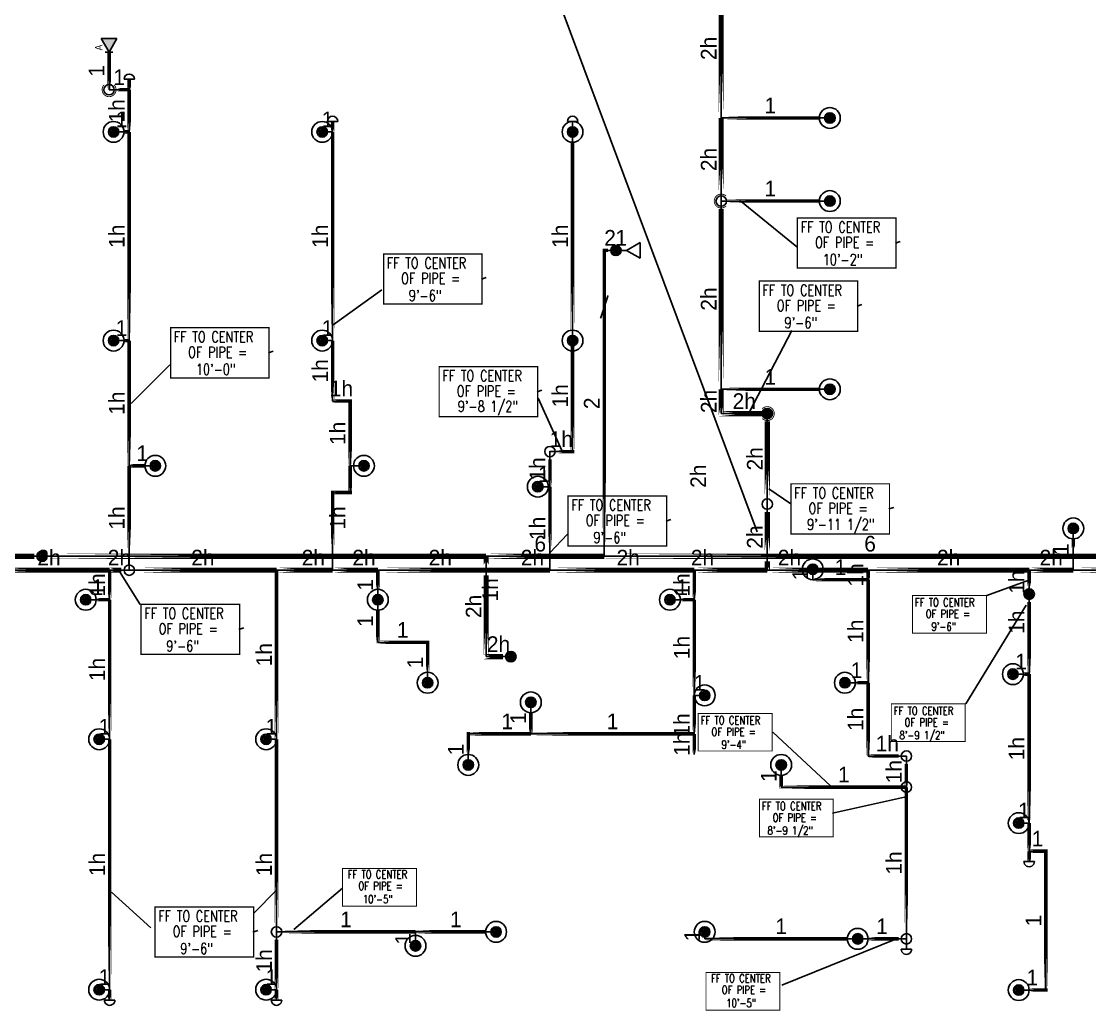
# Model space of a CAD drawing. Header units: inches. Extents: x -3368 to 19, y 7 to 1465.
# Drawn here: x -2337 to -1723, y 62 to 631 of the extents above; entities that cross this region are included whole.
import ezdxf
from ezdxf.enums import TextEntityAlignment as Align

# ---------------------------------------------------------------- set-up
doc = ezdxf.new("R2010")
doc.units = ezdxf.units.IN
doc.header["$MEASUREMENT"] = 0
for name, color, linetype in [('Coordination', 1, 'Continuous'), ('headdn', 7, 'Continuous'), ('PIPEBL', 4, 'Continuous'), ('pipemn', 6, 'Continuous'), ('PIPESPC', 7, 'Continuous'), ('spk-cap', 7, 'Continuous'), ('spk-det_valv', 7, 'Continuous'), ('spk-pipedrop', 7, 'Continuous'), ('spk-piperise', 7, 'Continuous'), ('TIDYPIPE', 7, 'Continuous')]:
    doc.layers.add(name, color=color, linetype=linetype)
doc.styles.add('PDA1', font='ROMAND', dxfattribs={"width": 0.755})
doc.styles.add('PIPE', font='PIPE.SHX')

# ---------------------------------------------------------------- blocks, each defined once
blk = doc.blocks.new('drop')
blk.add_circle((0, 0), 3)
for points in [[(0.01, 2.97), (-2.53, -1.59), (-2.62, 1.36)], [(0.01, 2.97), (-2.49, -1.59), (2.52, -1.59)], [(2.52, -1.59), (0.01, 2.97), (2.6, 1.47)], [(2.52, -1.59), (-2.53, -1.59), (0.01, -2.98)]]:
    blk.add_solid(points)
blk = doc.blocks.new('dpend1')
for radius in [6, 3]:
    blk.add_circle((0, 0), radius)
for points in [[(0.01, 2.97), (-2.53, -1.59), (-2.62, 1.36)], [(0.01, 2.97), (-2.49, -1.59), (2.52, -1.59)], [(2.52, -1.59), (0.01, 2.97), (2.6, 1.47)], [(2.52, -1.59), (-2.53, -1.59), (0.01, -2.98)]]:
    blk.add_solid(points)
blk = doc.blocks.new('SIDE4')
for p, q in [((0, 0), (7.79, 4.5)), ((0, 0), (0, 2.24)), ((0, 0), (0, -2.24)), ((7.79, -4.5), (0, 0)), ((7.79, 4.5), (7.79, -4.5))]:
    blk.add_line(p, q)
blk.add_solid([(7.79, -4.5), (0, 0), (7.79, 4.5)])
at = {"style": 'PIPE', "width": 1.359757}
blk.add_text('A', height=4.28, rotation=360, dxfattribs=at).set_placement((0.95, 3.81), (4.28, 3.81), align=Align.FIT)
blk = doc.blocks.new('CAP')
blk.add_line((0, 3), (0, -3))
blk.add_arc((0, 0), 3, 270, 90)
blk = doc.blocks.new('rise')
blk.add_circle((0, 0), 3)
blk = doc.blocks.new('PIPESPC')
at = {"layer": 'PIPESPC', "style": 'PIPE', "width": 0.9}
blk.add_attdef('SIZE', text='', height=9, dxfattribs=at).set_placement((0, 4.02), align=Align.CENTER)
at = {"layer": 'PIPESPC', "style": 'PIPE', "flags": 1}
blk.add_attdef('SCHED', (25.3, 3.89), '', height=9, dxfattribs=at)
blk = doc.blocks.new('vbbb122222222222')
at = {"layer": 'Coordination'}
blk.add_line((6967.97, 3928.98), (6964.31, 3927.77), dxfattribs=at)
at = {"layer": 'Coordination', "const_width": 1}
blk.add_lwpolyline([(6889.15, 3947.05), (6889.15, 3908.56), (6964.72, 3908.56), (6964.72, 3947.05), (6889.15, 3947.05)], dxfattribs=at)
at = {"layer": 'Coordination', "style": 'PDA1', "width": 0.755}
for s, p in [('FF TO CENTER', (6891.66, 3935.82)), ('OF PIPE = ', (6902.67, 3924.02)), ('9\'-6"', (6908.57, 3910.87))]:
    blk.add_text(s, height=8.4, dxfattribs=at).set_placement(p)
blk = doc.blocks.new('SIDE1')
for p, q in [((0, 0), (7.79, 4.5)), ((7.79, -4.5), (0, 0)), ((7.79, 4.5), (7.79, -4.5))]:
    blk.add_line(p, q)
blk = doc.blocks.new('TIDYRUN')
at = {"const_width": 0.5}
blk.add_lwpolyline([(-2.83, 2.83, -2.414214), (-2.83, -2.83, -1.737895)], format="xyb", dxfattribs=at)

msp = doc.modelspace()

# ---------------------------------------------------------------- linework, layer by layer
at = {"layer": 'Coordination', "color": 1}
for p, q in [((-1913.78, 337.82), (-2042.47, 681.93)), ((-1923.97, 528.51), (-1890.95, 501.56)), ((-1831.53, 504.74), (-1834.27, 503.82)), ((-2157.69, 456.74), (-2129.68, 476.96)), ((-1918.35, 406.32), (-1893.96, 453.47)), ((-2192.11, 441.63), (-2194.85, 440.72)), ((-2273.86, 411.61), (-2251.73, 433.73)), ((-2037.62, 419.25), (-2040.36, 418.34)), ((-2026.03, 384.19), (-2039.76, 414.58)), ((-1907.15, 362.52), (-1894.52, 353.81)), ((-1835.27, 351.82), (-1838.01, 350.91)), ((-2032.99, 325.77), (-2022.86, 336.51)), ((-2281.62, 316.58), (-2268.72, 296.06)), ((-1757.47, 310.06), (-1781.65, 301.19)), ((-1759.02, 295.57), (-1793.81, 238.79)), ((-1871.61, 191.67), (-1904.88, 222.65)), ((-1829.05, 185.16), (-1870.45, 176.09)), ((-2285.26, 130.58), (-2262.48, 110)), ((-2190.57, 131.59), (-2203.13, 118.78)), ((-2180.24, 109.07), (-2152.23, 132.94)), ((-1833.67, 103.67), (-1899.7, 77.08))]:
    msp.add_line(p, q, dxfattribs=at)
for points, const_width in [([(-1890.64, 518.29), (-1890.64, 489.42), (-1833.97, 489.42), (-1833.97, 518.29), (-1890.64, 518.29)], 0.75), ([(-2251.22, 455.18), (-2251.22, 426.31), (-2194.55, 426.31), (-2194.55, 455.18), (-2251.22, 455.18)], 0.75), ([(-2096.73, 432.8), (-2096.73, 403.93), (-2040.06, 403.93), (-2040.06, 432.8), (-2096.73, 432.8)], 0.75), ([(-1894.38, 365.37), (-1894.38, 336.5), (-1837.71, 336.5), (-1837.71, 365.37), (-1894.38, 365.37)], 0.75), ([(-1824.49, 301.21), (-1824.49, 279.56), (-1781.98, 279.56), (-1781.98, 301.21), (-1824.49, 301.21)], 0.562), ([(-1947.73, 233.4), (-1947.73, 211.75), (-1905.23, 211.75), (-1905.23, 233.4), (-1947.73, 233.4)], 0.562), ([(-1836.65, 238.81), (-1836.65, 217.16), (-1794.14, 217.16), (-1794.14, 238.81), (-1836.65, 238.81)], 0.562), ([(-1912.53, 184.03), (-1912.53, 162.38), (-1870.02, 162.38), (-1870.02, 184.03), (-1912.53, 184.03)], 0.562), ([(-2152.27, 144.14), (-2152.27, 122.49), (-2109.77, 122.49), (-2109.77, 144.14), (-2152.27, 144.14)], 0.562), ([(-1943.25, 84.4), (-1943.25, 62.74), (-1900.75, 62.74), (-1900.75, 84.4), (-1943.25, 84.4)], 0.562)]:
    msp.add_lwpolyline(points, dxfattribs=dict(at, const_width=const_width))
at = {"layer": 'PIPEBL', "color": 1}
for p, q in [((-2286.57, 613.62), (-2286.57, 591.99)), ((-2275, 591.99), (-2275, 597.99)), ((-2286.57, 591.99), (-2275, 591.99)), ((-2275, 567.74), (-2275, 591.99)), ((-2158, 567.74), (-2158, 573.74)), ((-2020, 567.74), (-2020, 573.74)), ((-1872, 575.74), (-1934.5, 575.74)), ((-2284, 567.74), (-2275, 567.74)), ((-2275, 447.74), (-2275, 567.74)), ((-2158, 567.74), (-2164, 567.74)), ((-2158, 447.74), (-2158, 567.74)), ((-2020, 447.74), (-2020, 567.74)), ((-1934.5, 527.97), (-1872, 527.97)), ((-2001.77, 323.74), (-2001.77, 499.62)), ((-1995.07, 499.62), (-2001.77, 499.62)), ((-1988.96, 499.62), (-1995.07, 499.62)), ((-2284, 447.74), (-2275, 447.74)), ((-2275, 375.74), (-2275, 447.74)), ((-2158, 447.74), (-2164, 447.74)), ((-2158, 412.99), (-2158, 447.74)), ((-2020, 448.07), (-2020, 383.89)), ((-1872, 419.74), (-1934.5, 419.74)), ((-2158, 412.99), (-2147.91, 412.99)), ((-2147.91, 375.74), (-2147.91, 412.99)), ((-2033.01, 383.89), (-2033.03, 384.13)), ((-2033.03, 363.74), (-2033.01, 383.89)), ((-2020, 383.89), (-2033.01, 383.89)), ((-2275, 315.74), (-2275, 375.74)), ((-2275, 375.74), (-2260, 375.74)), ((-2147.91, 360.4), (-2147.91, 375.74)), ((-2147.91, 375.74), (-2140, 375.74)), ((-2040, 363.74), (-2033.03, 363.74)), ((-2033.03, 363.74), (-2033.03, 315.74)), ((-2158, 360.4), (-2147.91, 360.4)), ((-2158, 315.74), (-2158, 360.4)), ((-1732, 315.74), (-1732, 339.74)), ((-2286.26, 298.72), (-2286.26, 315.74)), ((-2190.26, 218.5), (-2190.26, 315.74)), ((-2132, 298.72), (-2132, 315.74)), ((-1950, 298.72), (-1950, 315.74)), ((-1881.84, 310.23), (-1881.84, 316.23)), ((-1850, 310.23), (-1850, 315.74)), ((-1757.37, 301.95), (-1757.37, 315.74)), ((-1881.84, 310.23), (-1850, 310.23)), ((-1850, 251), (-1850, 310.23)), ((-1757.37, 255.95), (-1757.37, 301.95)), ((-2300, 298.72), (-2286.26, 298.72)), ((-2286.26, 218.5), (-2286.26, 298.72)), ((-2132, 298.72), (-2132, 274.2)), ((-1963.99, 298.72), (-1950, 298.72)), ((-1950, 243.74), (-1950, 298.72)), ((-2132, 274.2), (-2103.37, 274.2)), ((-2103.37, 251), (-2103.37, 274.2)), ((-1757.37, 255.95), (-1766.71, 255.95)), ((-1757.37, 170.29), (-1757.37, 255.95)), ((-1863.36, 251), (-1850, 251)), ((-1850, 208.83), (-1850, 251)), ((-2044, 221.59), (-2044, 239.74)), ((-1950, 221.59), (-1950, 243.74)), ((-1944, 243.74), (-1950, 243.74)), ((-2044, 221.59), (-2080, 221.59)), ((-2080, 203.74), (-2080, 221.59)), ((-2044, 221.59), (-1950, 221.59)), ((-1950, 209.74), (-1950, 221.59)), ((-2286.26, 218.5), (-2292.26, 218.5)), ((-2286.26, 74.5), (-2286.26, 218.5)), ((-2190.26, 218.5), (-2196.26, 218.5)), ((-2190.26, 107.74), (-2190.26, 218.5)), ((-1900, 190.99), (-1900, 203.74)), ((-1850, 208.83), (-1828, 208.83)), ((-1828, 190.94), (-1828, 208.83)), ((-1900, 190.99), (-1828, 190.99)), ((-1828, 103.74), (-1828, 190.94)), ((-1757.37, 170.29), (-1763.37, 170.29)), ((-1757.37, 154.15), (-1757.37, 170.29)), ((-1757.37, 154.15), (-1747.75, 154.15)), ((-1757.37, 154.15), (-1757.37, 148.15)), ((-1747.75, 74.29), (-1747.75, 154.15)), ((-2190.26, 74.5), (-2190.26, 107.74)), ((-2110.33, 107.74), (-2190.26, 107.74)), ((-2064, 107.74), (-2110.33, 107.74)), ((-2110.33, 99.74), (-2110.33, 107.74)), ((-1944, 107.74), (-1944, 103.74)), ((-1856, 103.74), (-1944, 103.74)), ((-1856, 103.74), (-1828, 103.74)), ((-1828, 103.74), (-1828, 97.74)), ((-2286.26, 74.5), (-2292.26, 74.5)), ((-2286.26, 74.5), (-2286.26, 68.5)), ((-2190.26, 74.5), (-2196.26, 74.5)), ((-2190.26, 74.5), (-2190.26, 68.5)), ((-1763.37, 74.29), (-1747.75, 74.29))]:
    msp.add_line(p, q, dxfattribs=at)
at = {"layer": 'pipemn', "color": 1}
for p, q in [((-1934.5, 655.74), (-1934.5, 575.74)), ((-1934.5, 527.97), (-1934.5, 575.74)), ((-1934.5, 419.74), (-1934.5, 527.97)), ((-1934.5, 419.74), (-1934.5, 405.74)), ((-1934.5, 405.74), (-1908, 405.74)), ((-1908, 353.74), (-1908, 405.74)), ((-1908, 315.74), (-1908, 353.74)), ((-2868, 323.74), (-2325.14, 323.74)), ((-2325.14, 323.74), (-2069.7, 323.74)), ((-2069.7, 323.74), (-2001.77, 323.74)), ((-2069.7, 266), (-2069.7, 323.74)), ((-2001.77, 323.74), (-1696, 323.74)), ((-2356, 315.74), (-2286.26, 315.74)), ((-2286.26, 315.74), (-2275, 315.74)), ((-2275, 315.74), (-2190.26, 315.74)), ((-2190.26, 315.74), (-2158, 315.74)), ((-2158, 315.74), (-2132, 315.74)), ((-2132, 315.74), (-2033.03, 315.74)), ((-2033.03, 315.74), (-1950, 315.74)), ((-1950, 315.74), (-1908, 315.74)), ((-1908, 315.74), (-1850, 315.74)), ((-1850, 315.74), (-1757.37, 315.74)), ((-1757.37, 315.74), (-1732, 315.74)), ((-1732, 315.74), (-1646, 315.74)), ((-2069.7, 266), (-2055.49, 266))]:
    msp.add_line(p, q, dxfattribs=at)
at = {"layer": 'spk-det_valv', "color": 1, "const_width": 1}
msp.add_lwpolyline([(-1999.59, 473.72), (-2003.9, 460.54)], dxfattribs=at)
at = {"layer": 'TIDYPIPE', "color": 1}
for points, const_width in [([(-1934.5, 575.74), (-1934.5, 655.74)], 3), ([(-2286.57, 591.99), (-2286.57, 613.62)], 2), ([(-2275, 591.99), (-2275, 597.99)], 2), ([(-2282.07, 591.99), (-2275, 591.99)], 2), ([(-2275, 567.74), (-2275, 591.99)], 2), ([(-2158, 567.74), (-2158, 573.74)], 2), ([(-1934.5, 532.47), (-1934.5, 575.74)], 3), ([(-1934.5, 575.74), (-1878, 575.74)], 2), ([(-2278, 567.74), (-2275, 567.74)], 2), ([(-2275, 447.74), (-2275, 567.74)], 2), ([(-2158, 447.74), (-2158, 567.74)], 2), ([(-2020, 453.74), (-2020, 561.74)], 2), ([(-1934.5, 527.97), (-1878, 527.97)], 2), ([(-1934.5, 419.74), (-1934.5, 523.47)], 3), ([(-2002.77, 499.62), (-1999.57, 499.62)], 2), ([(-2001.77, 323.74), (-2001.77, 500.62)], 2), ([(-2278, 447.74), (-2275, 447.74)], 2), ([(-2275, 375.74), (-2275, 447.74)], 2), ([(-2158, 411.99), (-2158, 447.74)], 2), ([(-2020, 382.89), (-2020, 448.07)], 2), ([(-1934.5, 404.24), (-1934.5, 419.74)], 3), ([(-1934.5, 419.74), (-1878, 419.74)], 2), ([(-2159, 412.99), (-2146.91, 412.99)], 2), ([(-2147.91, 375.74), (-2147.91, 413.99)], 2), ([(-1936, 405.74), (-1908, 405.74)], 3), ([(-1908, 358.24), (-1908, 401.24)], 3), ([(-2028.51, 383.89), (-2019, 383.89)], 2), ([(-2275, 375.74), (-2266, 375.74)], 2), ([(-2275, 328.24), (-2275, 375.74)], 2), ([(-2147.91, 359.4), (-2147.91, 375.74)], 2), ([(-2033.03, 363.74), (-2033.01, 379.39)], 2), ([(-2033.03, 328.24), (-2033.03, 363.74)], 2), ([(-2159, 360.4), (-2146.91, 360.4)], 2), ([(-2158, 328.24), (-2158, 361.4)], 2), ([(-1908, 326.74), (-1908, 349.24)], 3), ([(-1732, 328.24), (-1732, 333.74)], 2), ([(-2863.5, 323.74), (-2329.64, 323.74)], 3), ([(-2320.64, 323.74), (-2069.7, 323.74)], 3), ([(-2069.7, 318.74), (-2069.7, 323.74)], 3), ([(-2069.7, 323.74), (-2001.77, 323.74)], 3), ([(-2001.77, 323.74), (-1696, 323.74)], 3), ([(-1908, 315.74), (-1908, 320.74)], 3), ([(-2356, 315.74), (-2286.26, 315.74)], 3), ([(-2286.26, 315.74), (-2279.5, 315.74)], 3), ([(-2286.26, 298.72), (-2286.26, 315.74)], 2), ([(-2270.5, 315.74), (-2190.26, 315.74)], 3), ([(-2190.26, 315.74), (-2158, 315.74)], 3), ([(-2190.26, 218.5), (-2190.26, 315.74)], 2), ([(-2158, 315.74), (-2132, 315.74)], 3), ([(-2132, 315.74), (-2033.03, 315.74)], 3), ([(-2132, 304.72), (-2132, 315.74)], 2), ([(-2069.7, 264.5), (-2069.7, 312.74)], 3), ([(-2033.03, 315.74), (-1950, 315.74)], 3), ([(-1950, 315.74), (-1908, 315.74)], 3), ([(-1950, 298.72), (-1950, 315.74)], 2), ([(-1908, 315.74), (-1850, 315.74)], 3), ([(-1850, 315.74), (-1757.37, 315.74)], 3), ([(-1850, 310.23), (-1850, 315.74)], 2), ([(-1757.37, 315.74), (-1732, 315.74)], 3), ([(-1757.37, 306.45), (-1757.37, 315.74)], 2), ([(-1732, 315.74), (-1646, 315.74)], 3), ([(-1882.84, 310.23), (-1850, 310.23)], 2), ([(-1850, 251), (-1850, 310.23)], 2), ([(-2294, 298.72), (-2286.26, 298.72)], 2), ([(-2286.26, 218.5), (-2286.26, 298.72)], 2), ([(-1957.99, 298.72), (-1950, 298.72)], 2), ([(-1950, 243.74), (-1950, 298.72)], 2), ([(-1757.37, 255.95), (-1757.37, 297.45)], 2), ([(-2132, 273.2), (-2132, 292.72)], 2), ([(-2133, 274.2), (-2102.37, 274.2)], 2), ([(-2103.37, 257), (-2103.37, 275.2)], 2), ([(-2071.2, 266), (-2059.99, 266)], 3), ([(-1857.36, 251), (-1850, 251)], 2), ([(-1850, 207.83), (-1850, 251)], 2), ([(-1760.71, 255.95), (-1757.37, 255.95)], 2), ([(-1757.37, 170.29), (-1757.37, 255.95)], 2), ([(-1950, 221.59), (-1950, 243.74)], 2), ([(-2044, 221.59), (-2044, 233.74)], 2), ([(-2081, 221.59), (-2044, 221.59)], 2), ([(-2080, 209.74), (-2080, 222.59)], 2), ([(-2044, 221.59), (-1950, 221.59)], 2), ([(-1950, 209.74), (-1950, 221.59)], 2), ([(-2286.26, 74.5), (-2286.26, 218.5)], 2), ([(-2190.26, 112.24), (-2190.26, 218.5)], 2), ([(-1851, 208.83), (-1832.5, 208.83)], 2), ([(-1828, 190.94), (-1828, 204.33)], 2), ([(-1900, 189.99), (-1900, 197.74)], 2), ([(-1901, 190.99), (-1828, 190.99)], 2), ([(-1828, 108.24), (-1828, 190.94)], 2), ([(-1757.37, 154.15), (-1757.37, 170.29)], 2), ([(-1757.37, 154.15), (-1746.75, 154.15)], 2), ([(-1757.37, 148.15), (-1757.37, 154.15)], 2), ([(-1747.75, 73.29), (-1747.75, 155.15)], 2), ([(-2185.76, 107.74), (-2110.33, 107.74)], 2), ([(-2110.33, 107.74), (-2070, 107.74)], 2), ([(-1945, 103.74), (-1862, 103.74)], 2), ([(-1850, 103.74), (-1832.5, 103.74)], 2), ([(-2190.26, 74.5), (-2190.26, 103.24)], 2), ([(-2286.26, 68.5), (-2286.26, 74.5)], 2), ([(-2190.26, 68.5), (-2190.26, 74.5)], 2), ([(-1757.37, 74.29), (-1746.75, 74.29)], 2)]:
    msp.add_lwpolyline(points, close=True, dxfattribs=dict(at, const_width=const_width))

# ---------------------------------------------------------------- block references
at = {"layer": 'Coordination', "color": 1, "xscale": 0.75, "yscale": 0.75, "zscale": 0.75}
for p in [(-7295.59, -2462.68), (-7079.52, -2478.3), (-7189.43, -2601.83), (-7435.09, -2664.16), (-7427.04, -2838.18)]:
    msp.add_blockref('vbbb122222222222', p, dxfattribs=at)
at = {"layer": 'headdn', "color": 1, "rotation": 90}
msp.add_blockref('SIDE4', (-2286.57, 613.62), dxfattribs=at)
at = {"layer": 'headdn', "color": 1}
for name, p in [('dpend1', (-1872, 575.74)), ('dpend1', (-2284, 567.74)), ('dpend1', (-2164, 567.74)), ('dpend1', (-2020, 567.74)), ('dpend1', (-1872, 527.97)), ('SIDE1', (-1988.96, 499.62)), ('dpend1', (-2284, 447.74)), ('dpend1', (-2164, 447.74)), ('dpend1', (-2020, 447.74)), ('dpend1', (-1872, 419.74)), ('dpend1', (-2260, 375.74)), ('dpend1', (-2140, 375.74)), ('dpend1', (-2040, 363.74)), ('dpend1', (-1732, 339.74)), ('dpend1', (-1881.84, 316.23)), ('dpend1', (-2300, 298.72)), ('dpend1', (-2132, 298.72)), ('dpend1', (-1963.99, 298.72)), ('dpend1', (-1766.71, 255.95)), ('dpend1', (-2103.37, 251)), ('dpend1', (-1863.36, 251)), ('dpend1', (-1944, 243.74)), ('dpend1', (-2044, 239.74)), ('dpend1', (-2292.26, 218.5)), ('dpend1', (-2196.26, 218.5)), ('dpend1', (-2080, 203.74)), ('dpend1', (-1900, 203.74)), ('dpend1', (-1763.37, 170.29)), ('dpend1', (-2064, 107.74)), ('dpend1', (-1944, 107.74)), ('dpend1', (-2110.33, 99.74)), ('dpend1', (-1856, 103.74)), ('dpend1', (-2292.26, 74.5)), ('dpend1', (-2196.26, 74.5)), ('dpend1', (-1763.37, 74.29))]:
    msp.add_blockref(name, p, dxfattribs=at)
at = {"layer": 'PIPESPC', "color": 1}
ref = msp.add_blockref('PIPESPC', (-1934.5, 615.74), dxfattribs=dict(at, rotation=90.00000000000061))
ref.add_attrib('SIZE', '2h', dxfattribs={"color": 0, "height": 9, "rotation": 90, "style": 'PIPE'}).set_placement((-1934.5, 615.74), align=Align.BOTTOM_CENTER)
ref = msp.add_blockref('PIPESPC', (-2286.57, 602.8), dxfattribs=dict(at, rotation=90))
ref.add_attrib('SIZE', '1', dxfattribs={"color": 0, "height": 9, "rotation": 90, "style": 'PIPE'}).set_placement((-2286.57, 602.8), align=Align.BOTTOM_CENTER)
ref = msp.add_blockref('PIPESPC', (-2280.79, 591.99), dxfattribs=at)
ref.add_attrib('SIZE', '1', dxfattribs={"color": 0, "height": 9, "style": 'PIPE'}).set_placement((-2280.79, 591.99), align=Align.BOTTOM_CENTER)
ref = msp.add_blockref('PIPESPC', (-2275, 579.87), dxfattribs=dict(at, rotation=90))
ref.add_attrib('SIZE', '1h', dxfattribs={"color": 0, "height": 9, "rotation": 90, "style": 'PIPE'}).set_placement((-2275, 579.87), align=Align.BOTTOM_CENTER)
ref = msp.add_blockref('PIPESPC', (-1906.25, 575.74), dxfattribs=at)
ref.add_attrib('SIZE', '1', dxfattribs={"color": 0, "height": 9, "style": 'PIPE'}).set_placement((-1906.25, 575.74), align=Align.BOTTOM_CENTER)
ref = msp.add_blockref('PIPESPC', (-2279.5, 567.74), dxfattribs=at)
ref.add_attrib('SIZE', '1', dxfattribs={"color": 0, "height": 9, "style": 'PIPE'}).set_placement((-2279.5, 567.74), align=Align.BOTTOM_CENTER)
ref = msp.add_blockref('PIPESPC', (-2161, 567.74), dxfattribs=at)
ref.add_attrib('SIZE', '1', dxfattribs={"color": 0, "height": 9, "style": 'PIPE'}).set_placement((-2161, 567.74), align=Align.BOTTOM_CENTER)
ref = msp.add_blockref('PIPESPC', (-1934.5, 551.86), dxfattribs=dict(at, rotation=90))
ref.add_attrib('SIZE', '2h', dxfattribs={"color": 0, "height": 9, "rotation": 90, "style": 'PIPE'}).set_placement((-1934.5, 551.86), align=Align.BOTTOM_CENTER)
ref = msp.add_blockref('PIPESPC', (-1906.25, 527.97), dxfattribs=at)
ref.add_attrib('SIZE', '1', dxfattribs={"color": 0, "height": 9, "style": 'PIPE'}).set_placement((-1906.25, 527.97), align=Align.BOTTOM_CENTER)
ref = msp.add_blockref('PIPESPC', (-2275, 507.74), dxfattribs=dict(at, rotation=90))
ref.add_attrib('SIZE', '1h', dxfattribs={"color": 0, "height": 9, "rotation": 90, "style": 'PIPE'}).set_placement((-2275, 507.74), align=Align.BOTTOM_CENTER)
ref = msp.add_blockref('PIPESPC', (-2158, 507.74), dxfattribs=dict(at, rotation=90))
ref.add_attrib('SIZE', '1h', dxfattribs={"color": 0, "height": 9, "rotation": 90, "style": 'PIPE'}).set_placement((-2158, 507.74), align=Align.BOTTOM_CENTER)
ref = msp.add_blockref('PIPESPC', (-2020, 507.74), dxfattribs=dict(at, rotation=90))
ref.add_attrib('SIZE', '1h', dxfattribs={"color": 0, "height": 9, "rotation": 90, "style": 'PIPE'}).set_placement((-2020, 507.74), align=Align.BOTTOM_CENTER)
ref = msp.add_blockref('PIPESPC', (-1998.42, 499.62), dxfattribs=at)
ref.add_attrib('SIZE', '2', dxfattribs={"color": 0, "height": 9, "style": 'PIPE'}).set_placement((-1998.42, 499.62), align=Align.BOTTOM_CENTER)
ref = msp.add_blockref('PIPESPC', (-1992.01, 499.62), dxfattribs=at)
ref.add_attrib('SIZE', '1', dxfattribs={"color": 0, "height": 9, "style": 'PIPE'}).set_placement((-1992.01, 499.62), align=Align.BOTTOM_CENTER)
ref = msp.add_blockref('PIPESPC', (-1934.5, 471.61), dxfattribs=dict(at, rotation=90))
ref.add_attrib('SIZE', '2h', dxfattribs={"color": 0, "height": 9, "rotation": 90, "style": 'PIPE'}).set_placement((-1934.5, 471.61), align=Align.BOTTOM_CENTER)
ref = msp.add_blockref('PIPESPC', (-2279.5, 447.74), dxfattribs=at)
ref.add_attrib('SIZE', '1', dxfattribs={"color": 0, "height": 9, "style": 'PIPE'}).set_placement((-2279.5, 447.74), align=Align.BOTTOM_CENTER)
ref = msp.add_blockref('PIPESPC', (-2161, 447.74), dxfattribs=at)
ref.add_attrib('SIZE', '1', dxfattribs={"color": 0, "height": 9, "style": 'PIPE'}).set_placement((-2161, 447.74), align=Align.BOTTOM_CENTER)
ref = msp.add_blockref('PIPESPC', (-2158, 430.37), dxfattribs=dict(at, rotation=90))
ref.add_attrib('SIZE', '1h', dxfattribs={"color": 0, "height": 9, "rotation": 90, "style": 'PIPE'}).set_placement((-2158, 430.37), align=Align.BOTTOM_CENTER)
ref = msp.add_blockref('PIPESPC', (-1906.25, 419.74), dxfattribs=at)
ref.add_attrib('SIZE', '1', dxfattribs={"color": 0, "height": 9, "style": 'PIPE'}).set_placement((-1906.25, 419.74), align=Align.BOTTOM_CENTER)
ref = msp.add_blockref('PIPESPC', (-2152.95, 412.99), dxfattribs=at)
ref.add_attrib('SIZE', '1h', dxfattribs={"color": 0, "height": 9, "style": 'PIPE'}).set_placement((-2152.95, 412.99), align=Align.BOTTOM_CENTER)
ref = msp.add_blockref('PIPESPC', (-2020, 415.98), dxfattribs=dict(at, rotation=90))
ref.add_attrib('SIZE', '1h', dxfattribs={"color": 0, "height": 9, "rotation": 90, "style": 'PIPE'}).set_placement((-2020, 415.98), align=Align.BOTTOM_CENTER)
ref = msp.add_blockref('PIPESPC', (-1934.5, 412.74), dxfattribs=dict(at, rotation=90))
ref.add_attrib('SIZE', '2h', dxfattribs={"color": 0, "height": 9, "rotation": 90, "style": 'PIPE'}).set_placement((-1934.5, 412.74), align=Align.BOTTOM_CENTER)
ref = msp.add_blockref('PIPESPC', (-1921.25, 405.74), dxfattribs=at)
ref.add_attrib('SIZE', '2h', dxfattribs={"color": 0, "height": 9, "style": 'PIPE'}).set_placement((-1921.25, 405.74), align=Align.BOTTOM_CENTER)
ref = msp.add_blockref('PIPESPC', (-2275, 411.74), dxfattribs=dict(at, rotation=90))
ref.add_attrib('SIZE', '1h', dxfattribs={"color": 0, "height": 9, "rotation": 90, "style": 'PIPE'}).set_placement((-2275, 411.74), align=Align.BOTTOM_CENTER)
ref = msp.add_blockref('PIPESPC', (-2001.77, 411.68), dxfattribs=dict(at, rotation=89.99999999999972))
ref.add_attrib('SIZE', '2', dxfattribs={"color": 0, "height": 9, "rotation": 90, "style": 'PIPE'}).set_placement((-2001.77, 411.68), align=Align.BOTTOM_CENTER)
ref = msp.add_blockref('PIPESPC', (-2147.91, 394.37), dxfattribs=dict(at, rotation=90))
ref.add_attrib('SIZE', '1h', dxfattribs={"color": 0, "height": 9, "rotation": 90, "style": 'PIPE'}).set_placement((-2147.91, 394.37), align=Align.BOTTOM_CENTER)
ref = msp.add_blockref('PIPESPC', (-2026.5, 383.89), dxfattribs=at)
ref.add_attrib('SIZE', '1h', dxfattribs={"color": 0, "height": 9, "style": 'PIPE'}).set_placement((-2026.5, 383.89), align=Align.BOTTOM_CENTER)
ref = msp.add_blockref('PIPESPC', (-2267.5, 375.74), dxfattribs=at)
ref.add_attrib('SIZE', '1', dxfattribs={"color": 0, "height": 9, "style": 'PIPE'}).set_placement((-2267.5, 375.74), align=Align.BOTTOM_CENTER)
ref = msp.add_blockref('PIPESPC', (-1908, 379.74), dxfattribs=dict(at, rotation=90))
ref.add_attrib('SIZE', '2h', dxfattribs={"color": 0, "height": 9, "rotation": 90, "style": 'PIPE'}).set_placement((-1908, 379.74), align=Align.BOTTOM_CENTER)
ref = msp.add_blockref('PIPESPC', (-2033.03, 373.94), dxfattribs=dict(at, rotation=90))
ref.add_attrib('SIZE', '1h', dxfattribs={"color": 0, "height": 9, "rotation": 90, "style": 'PIPE'}).set_placement((-2033.03, 373.94), align=Align.BOTTOM_CENTER)
ref = msp.add_blockref('PIPESPC', (-2036.51, 363.74), dxfattribs=at)
ref.add_attrib('SIZE', '1', dxfattribs={"color": 0, "height": 9, "style": 'PIPE'}).set_placement((-2036.51, 363.74), align=Align.BOTTOM_CENTER)
ref = msp.add_blockref('PIPESPC', (-1940.5, 369.74), dxfattribs=dict(at, rotation=90))
ref.add_attrib('SIZE', '2h', dxfattribs={"color": 0, "height": 9, "rotation": 90, "style": 'PIPE'}).set_placement((-1940.5, 369.74), align=Align.BOTTOM_CENTER)
ref = msp.add_blockref('PIPESPC', (-2275, 345.74), dxfattribs=dict(at, rotation=90))
ref.add_attrib('SIZE', '1h', dxfattribs={"color": 0, "height": 9, "rotation": 90, "style": 'PIPE'}).set_placement((-2275, 345.74), align=Align.BOTTOM_CENTER)
ref = msp.add_blockref('PIPESPC', (-2147.91, 345.74), dxfattribs=dict(at, rotation=90))
ref.add_attrib('SIZE', '1h', dxfattribs={"color": 0, "height": 9, "rotation": 90, "style": 'PIPE'}).set_placement((-2147.91, 345.74), align=Align.BOTTOM_CENTER)
ref = msp.add_blockref('PIPESPC', (-2033.03, 339.74), dxfattribs=dict(at, rotation=90))
ref.add_attrib('SIZE', '1h', dxfattribs={"color": 0, "height": 9, "rotation": 90, "style": 'PIPE'}).set_placement((-2033.03, 339.74), align=Align.BOTTOM_CENTER)
ref = msp.add_blockref('PIPESPC', (-1908, 334.74), dxfattribs=dict(at, rotation=90))
ref.add_attrib('SIZE', '2h', dxfattribs={"color": 0, "height": 9, "rotation": 90, "style": 'PIPE'}).set_placement((-1908, 334.74), align=Align.BOTTOM_CENTER)
ref = msp.add_blockref('PIPESPC', (-2038.58, 323.74), dxfattribs=at)
ref.add_attrib('SIZE', '6', dxfattribs={"color": 0, "height": 9, "style": 'PIPE'}).set_placement((-2038.58, 323.74), align=Align.BOTTOM_CENTER)
ref = msp.add_blockref('PIPESPC', (-1848.88, 323.74), dxfattribs=at)
ref.add_attrib('SIZE', '6', dxfattribs={"color": 0, "height": 9, "style": 'PIPE'}).set_placement((-1848.88, 323.74), align=Align.BOTTOM_CENTER)
ref = msp.add_blockref('PIPESPC', (-2321.13, 315.74), dxfattribs=at)
ref.add_attrib('SIZE', '2h', dxfattribs={"color": 0, "height": 9, "style": 'PIPE'}).set_placement((-2321.13, 315.74), align=Align.BOTTOM_CENTER)
ref = msp.add_blockref('PIPESPC', (-2280.63, 315.74), dxfattribs=at)
ref.add_attrib('SIZE', '2h', dxfattribs={"color": 0, "height": 9, "style": 'PIPE'}).set_placement((-2280.63, 315.74), align=Align.BOTTOM_CENTER)
ref = msp.add_blockref('PIPESPC', (-2232.63, 315.74), dxfattribs=at)
ref.add_attrib('SIZE', '2h', dxfattribs={"color": 0, "height": 9, "style": 'PIPE'}).set_placement((-2232.63, 315.74), align=Align.BOTTOM_CENTER)
ref = msp.add_blockref('PIPESPC', (-2169.09, 315.74), dxfattribs=at)
ref.add_attrib('SIZE', '2h', dxfattribs={"color": 0, "height": 9, "style": 'PIPE'}).set_placement((-2169.09, 315.74), align=Align.BOTTOM_CENTER)
ref = msp.add_blockref('PIPESPC', (-2139.95, 315.74), dxfattribs=at)
ref.add_attrib('SIZE', '2h', dxfattribs={"color": 0, "height": 9, "style": 'PIPE'}).set_placement((-2139.95, 315.74), align=Align.BOTTOM_CENTER)
ref = msp.add_blockref('PIPESPC', (-2096.08, 315.74), dxfattribs=at)
ref.add_attrib('SIZE', '2h', dxfattribs={"color": 0, "height": 9, "style": 'PIPE'}).set_placement((-2096.08, 315.74), align=Align.BOTTOM_CENTER)
ref = msp.add_blockref('PIPESPC', (-2043.08, 315.74), dxfattribs=at)
ref.add_attrib('SIZE', '2h', dxfattribs={"color": 0, "height": 9, "style": 'PIPE'}).set_placement((-2043.08, 315.74), align=Align.BOTTOM_CENTER)
ref = msp.add_blockref('PIPESPC', (-1988, 315.74), dxfattribs=at)
ref.add_attrib('SIZE', '2h', dxfattribs={"color": 0, "height": 9, "style": 'PIPE'}).set_placement((-1988, 315.74), align=Align.BOTTOM_CENTER)
ref = msp.add_blockref('PIPESPC', (-1945.25, 315.74), dxfattribs=at)
ref.add_attrib('SIZE', '2h', dxfattribs={"color": 0, "height": 9, "style": 'PIPE'}).set_placement((-1945.25, 315.74), align=Align.BOTTOM_CENTER)
ref = msp.add_blockref('PIPESPC', (-1895.25, 315.74), dxfattribs=at)
ref.add_attrib('SIZE', '2h', dxfattribs={"color": 0, "height": 9, "style": 'PIPE'}).set_placement((-1895.25, 315.74), align=Align.BOTTOM_CENTER)
ref = msp.add_blockref('PIPESPC', (-1803.69, 315.74), dxfattribs=at)
ref.add_attrib('SIZE', '2h', dxfattribs={"color": 0, "height": 9, "style": 'PIPE'}).set_placement((-1803.69, 315.74), align=Align.BOTTOM_CENTER)
ref = msp.add_blockref('PIPESPC', (-1744.69, 315.74), dxfattribs=at)
ref.add_attrib('SIZE', '2h', dxfattribs={"color": 0, "height": 9, "style": 'PIPE'}).set_placement((-1744.69, 315.74), align=Align.BOTTOM_CENTER)
ref = msp.add_blockref('PIPESPC', (-1732, 327.74), dxfattribs=dict(at, rotation=90))
ref.add_attrib('SIZE', '1', dxfattribs={"color": 0, "height": 9, "rotation": 90, "style": 'PIPE'}).set_placement((-1732, 327.74), align=Align.BOTTOM_CENTER)
ref = msp.add_blockref('PIPESPC', (-1865.92, 310.23), dxfattribs=at)
ref.add_attrib('SIZE', '1', dxfattribs={"color": 0, "height": 9, "style": 'PIPE'}).set_placement((-1865.92, 310.23), align=Align.BOTTOM_CENTER)
ref = msp.add_blockref('PIPESPC', (-1881.84, 313.23), dxfattribs=dict(at, rotation=90))
ref.add_attrib('SIZE', '1', dxfattribs={"color": 0, "height": 9, "rotation": 90, "style": 'PIPE'}).set_placement((-1881.84, 313.23), align=Align.BOTTOM_CENTER)
ref = msp.add_blockref('PIPESPC', (-1850, 312.99), dxfattribs=dict(at, rotation=90))
ref.add_attrib('SIZE', '1h', dxfattribs={"color": 0, "height": 9, "rotation": 90, "style": 'PIPE'}).set_placement((-1850, 312.99), align=Align.BOTTOM_CENTER)
ref = msp.add_blockref('PIPESPC', (-1757.37, 308.85), dxfattribs=dict(at, rotation=90))
ref.add_attrib('SIZE', '1h', dxfattribs={"color": 0, "height": 9, "rotation": 90, "style": 'PIPE'}).set_placement((-1757.37, 308.85), align=Align.BOTTOM_CENTER)
ref = msp.add_blockref('PIPESPC', (-2286.26, 307.23), dxfattribs=dict(at, rotation=90))
ref.add_attrib('SIZE', '1h', dxfattribs={"color": 0, "height": 9, "rotation": 90, "style": 'PIPE'}).set_placement((-2286.26, 307.23), align=Align.BOTTOM_CENTER)
ref = msp.add_blockref('PIPESPC', (-2293.13, 298.72), dxfattribs=at)
ref.add_attrib('SIZE', '1', dxfattribs={"color": 0, "height": 9, "style": 'PIPE'}).set_placement((-2293.13, 298.72), align=Align.BOTTOM_CENTER)
ref = msp.add_blockref('PIPESPC', (-2132, 307.23), dxfattribs=dict(at, rotation=90))
ref.add_attrib('SIZE', '1', dxfattribs={"color": 0, "height": 9, "rotation": 90, "style": 'PIPE'}).set_placement((-2132, 307.23), align=Align.BOTTOM_CENTER)
ref = msp.add_blockref('PIPESPC', (-2060.17, 304.38), dxfattribs=dict(at, rotation=90))
ref.add_attrib('SIZE', '1h', dxfattribs={"color": 0, "height": 9, "rotation": 90, "style": 'PIPE'}).set_placement((-2060.17, 304.38), align=Align.BOTTOM_CENTER)
ref = msp.add_blockref('PIPESPC', (-1950, 307.23), dxfattribs=dict(at, rotation=89.99999999999753))
ref.add_attrib('SIZE', '1h', dxfattribs={"color": 0, "height": 9, "rotation": 90, "style": 'PIPE'}).set_placement((-1950, 307.23), align=Align.BOTTOM_CENTER)
ref = msp.add_blockref('PIPESPC', (-1956.99, 298.72), dxfattribs=at)
ref.add_attrib('SIZE', '1', dxfattribs={"color": 0, "height": 9, "style": 'PIPE'}).set_placement((-1956.99, 298.72), align=Align.BOTTOM_CENTER)
ref = msp.add_blockref('PIPESPC', (-2069.7, 294.87), dxfattribs=dict(at, rotation=90))
ref.add_attrib('SIZE', '2h', dxfattribs={"color": 0, "height": 9, "rotation": 90, "style": 'PIPE'}).set_placement((-2069.7, 294.87), align=Align.BOTTOM_CENTER)
ref = msp.add_blockref('PIPESPC', (-2132, 286.46), dxfattribs=dict(at, rotation=90))
ref.add_attrib('SIZE', '1', dxfattribs={"color": 0, "height": 9, "rotation": 90, "style": 'PIPE'}).set_placement((-2132, 286.46), align=Align.BOTTOM_CENTER)
ref = msp.add_blockref('PIPESPC', (-1757.37, 285.85), dxfattribs=dict(at, rotation=90))
ref.add_attrib('SIZE', '1h', dxfattribs={"color": 0, "height": 9, "rotation": 90, "style": 'PIPE'}).set_placement((-1757.37, 285.85), align=Align.BOTTOM_CENTER)
ref = msp.add_blockref('PIPESPC', (-2117.69, 274.2), dxfattribs=at)
ref.add_attrib('SIZE', '1', dxfattribs={"color": 0, "height": 9, "style": 'PIPE'}).set_placement((-2117.69, 274.2), align=Align.BOTTOM_CENTER)
ref = msp.add_blockref('PIPESPC', (-1850, 280.62), dxfattribs=dict(at, rotation=90))
ref.add_attrib('SIZE', '1h', dxfattribs={"color": 0, "height": 9, "rotation": 90, "style": 'PIPE'}).set_placement((-1850, 280.62), align=Align.BOTTOM_CENTER)
ref = msp.add_blockref('PIPESPC', (-2062.6, 266), dxfattribs=at)
ref.add_attrib('SIZE', '2h', dxfattribs={"color": 0, "height": 9, "style": 'PIPE'}).set_placement((-2062.6, 266), align=Align.BOTTOM_CENTER)
ref = msp.add_blockref('PIPESPC', (-1950, 271.23), dxfattribs=dict(at, rotation=90.00000000000091))
ref.add_attrib('SIZE', '1h', dxfattribs={"color": 0, "height": 9, "rotation": 90, "style": 'PIPE'}).set_placement((-1950, 271.23), align=Align.BOTTOM_CENTER)
ref = msp.add_blockref('PIPESPC', (-2190.26, 267.12), dxfattribs=dict(at, rotation=90))
ref.add_attrib('SIZE', '1h', dxfattribs={"color": 0, "height": 9, "rotation": 90, "style": 'PIPE'}).set_placement((-2190.26, 267.12), align=Align.BOTTOM_CENTER)
ref = msp.add_blockref('PIPESPC', (-2286.26, 258.61), dxfattribs=dict(at, rotation=90))
ref.add_attrib('SIZE', '1h', dxfattribs={"color": 0, "height": 9, "rotation": 90, "style": 'PIPE'}).set_placement((-2286.26, 258.61), align=Align.BOTTOM_CENTER)
ref = msp.add_blockref('PIPESPC', (-2103.37, 262.6), dxfattribs=dict(at, rotation=90))
ref.add_attrib('SIZE', '1', dxfattribs={"color": 0, "height": 9, "rotation": 90, "style": 'PIPE'}).set_placement((-2103.37, 262.6), align=Align.BOTTOM_CENTER)
ref = msp.add_blockref('PIPESPC', (-1762.04, 255.95), dxfattribs=at)
ref.add_attrib('SIZE', '1', dxfattribs={"color": 0, "height": 9, "style": 'PIPE'}).set_placement((-1762.04, 255.95), align=Align.BOTTOM_CENTER)
ref = msp.add_blockref('PIPESPC', (-1856.68, 251), dxfattribs=at)
ref.add_attrib('SIZE', '1', dxfattribs={"color": 0, "height": 9, "style": 'PIPE'}).set_placement((-1856.68, 251), align=Align.BOTTOM_CENTER)
ref = msp.add_blockref('PIPESPC', (-1947, 243.74), dxfattribs=at)
ref.add_attrib('SIZE', '1', dxfattribs={"color": 0, "height": 9, "style": 'PIPE'}).set_placement((-1947, 243.74), align=Align.BOTTOM_CENTER)
ref = msp.add_blockref('PIPESPC', (-1850, 229.92), dxfattribs=dict(at, rotation=90.00000000000118))
ref.add_attrib('SIZE', '1h', dxfattribs={"color": 0, "height": 9, "rotation": 90, "style": 'PIPE'}).set_placement((-1850, 229.92), align=Align.BOTTOM_CENTER)
ref = msp.add_blockref('PIPESPC', (-2289.26, 218.5), dxfattribs=at)
ref.add_attrib('SIZE', '1', dxfattribs={"color": 0, "height": 9, "style": 'PIPE'}).set_placement((-2289.26, 218.5), align=Align.BOTTOM_CENTER)
ref = msp.add_blockref('PIPESPC', (-2193.26, 218.5), dxfattribs=at)
ref.add_attrib('SIZE', '1', dxfattribs={"color": 0, "height": 9, "style": 'PIPE'}).set_placement((-2193.26, 218.5), align=Align.BOTTOM_CENTER)
ref = msp.add_blockref('PIPESPC', (-2057.55, 221.59), dxfattribs=at)
ref.add_attrib('SIZE', '1', dxfattribs={"color": 0, "height": 9, "style": 'PIPE'}).set_placement((-2057.55, 221.59), align=Align.BOTTOM_CENTER)
ref = msp.add_blockref('PIPESPC', (-2044, 230.67), dxfattribs=dict(at, rotation=90))
ref.add_attrib('SIZE', '1', dxfattribs={"color": 0, "height": 9, "rotation": 90, "style": 'PIPE'}).set_placement((-2044, 230.67), align=Align.BOTTOM_CENTER)
ref = msp.add_blockref('PIPESPC', (-1997, 221.59), dxfattribs=at)
ref.add_attrib('SIZE', '1', dxfattribs={"color": 0, "height": 9, "style": 'PIPE'}).set_placement((-1997, 221.59), align=Align.BOTTOM_CENTER)
ref = msp.add_blockref('PIPESPC', (-1950, 226.74), dxfattribs=dict(at, rotation=90))
ref.add_attrib('SIZE', '1h', dxfattribs={"color": 0, "height": 9, "rotation": 90, "style": 'PIPE'}).set_placement((-1950, 226.74), align=Align.BOTTOM_CENTER)
ref = msp.add_blockref('PIPESPC', (-1950, 215.67), dxfattribs=dict(at, rotation=90))
ref.add_attrib('SIZE', '1h', dxfattribs={"color": 0, "height": 9, "rotation": 90, "style": 'PIPE'}).set_placement((-1950, 215.67), align=Align.BOTTOM_CENTER)
ref = msp.add_blockref('PIPESPC', (-2080, 212.67), dxfattribs=dict(at, rotation=90))
ref.add_attrib('SIZE', '1', dxfattribs={"color": 0, "height": 9, "rotation": 90, "style": 'PIPE'}).set_placement((-2080, 212.67), align=Align.BOTTOM_CENTER)
ref = msp.add_blockref('PIPESPC', (-1839, 208.83), dxfattribs=at)
ref.add_attrib('SIZE', '1h', dxfattribs={"color": 0, "height": 9, "style": 'PIPE'}).set_placement((-1839, 208.83), align=Align.BOTTOM_CENTER)
ref = msp.add_blockref('PIPESPC', (-1757.37, 213.12), dxfattribs=dict(at, rotation=90.00000000000061))
ref.add_attrib('SIZE', '1h', dxfattribs={"color": 0, "height": 9, "rotation": 90, "style": 'PIPE'}).set_placement((-1757.37, 213.12), align=Align.BOTTOM_CENTER)
ref = msp.add_blockref('PIPESPC', (-1828, 199.88), dxfattribs=dict(at, rotation=90))
ref.add_attrib('SIZE', '1h', dxfattribs={"color": 0, "height": 9, "rotation": 90, "style": 'PIPE'}).set_placement((-1828, 199.88), align=Align.BOTTOM_CENTER)
ref = msp.add_blockref('PIPESPC', (-1900, 197.36), dxfattribs=dict(at, rotation=90))
ref.add_attrib('SIZE', '1', dxfattribs={"color": 0, "height": 9, "rotation": 90, "style": 'PIPE'}).set_placement((-1900, 197.36), align=Align.BOTTOM_CENTER)
ref = msp.add_blockref('PIPESPC', (-1864, 190.99), dxfattribs=at)
ref.add_attrib('SIZE', '1', dxfattribs={"color": 0, "height": 9, "style": 'PIPE'}).set_placement((-1864, 190.99), align=Align.BOTTOM_CENTER)
ref = msp.add_blockref('PIPESPC', (-1760.37, 170.29), dxfattribs=at)
ref.add_attrib('SIZE', '1', dxfattribs={"color": 0, "height": 9, "style": 'PIPE'}).set_placement((-1760.37, 170.29), align=Align.BOTTOM_CENTER)
ref = msp.add_blockref('PIPESPC', (-1752.56, 154.15), dxfattribs=at)
ref.add_attrib('SIZE', '1', dxfattribs={"color": 0, "height": 9, "style": 'PIPE'}).set_placement((-1752.56, 154.15), align=Align.BOTTOM_CENTER)
ref = msp.add_blockref('PIPESPC', (-2286.26, 146.5), dxfattribs=dict(at, rotation=90))
ref.add_attrib('SIZE', '1h', dxfattribs={"color": 0, "height": 9, "rotation": 90, "style": 'PIPE'}).set_placement((-2286.26, 146.5), align=Align.BOTTOM_CENTER)
ref = msp.add_blockref('PIPESPC', (-2190.26, 146.5), dxfattribs=dict(at, rotation=90))
ref.add_attrib('SIZE', '1h', dxfattribs={"color": 0, "height": 9, "rotation": 90, "style": 'PIPE'}).set_placement((-2190.26, 146.5), align=Align.BOTTOM_CENTER)
ref = msp.add_blockref('PIPESPC', (-1828, 147.34), dxfattribs=dict(at, rotation=90))
ref.add_attrib('SIZE', '1h', dxfattribs={"color": 0, "height": 9, "rotation": 90, "style": 'PIPE'}).set_placement((-1828, 147.34), align=Align.BOTTOM_CENTER)
ref = msp.add_blockref('PIPESPC', (-2150.3, 107.74), dxfattribs=at)
ref.add_attrib('SIZE', '1', dxfattribs={"color": 0, "height": 9, "style": 'PIPE'}).set_placement((-2150.3, 107.74), align=Align.BOTTOM_CENTER)
ref = msp.add_blockref('PIPESPC', (-2087.16, 107.74), dxfattribs=at)
ref.add_attrib('SIZE', '1', dxfattribs={"color": 0, "height": 9, "style": 'PIPE'}).set_placement((-2087.16, 107.74), align=Align.BOTTOM_CENTER)
ref = msp.add_blockref('PIPESPC', (-1747.75, 114.22), dxfattribs=dict(at, rotation=90))
ref.add_attrib('SIZE', '1', dxfattribs={"color": 0, "height": 9, "rotation": 90, "style": 'PIPE'}).set_placement((-1747.75, 114.22), align=Align.BOTTOM_CENTER)
ref = msp.add_blockref('PIPESPC', (-1900, 103.74), dxfattribs=at)
ref.add_attrib('SIZE', '1', dxfattribs={"color": 0, "height": 9, "style": 'PIPE'}).set_placement((-1900, 103.74), align=Align.BOTTOM_CENTER)
ref = msp.add_blockref('PIPESPC', (-1842, 103.74), dxfattribs=at)
ref.add_attrib('SIZE', '1', dxfattribs={"color": 0, "height": 9, "style": 'PIPE'}).set_placement((-1842, 103.74), align=Align.BOTTOM_CENTER)
ref = msp.add_blockref('PIPESPC', (-2110.33, 103.74), dxfattribs=dict(at, rotation=90))
ref.add_attrib('SIZE', '1', dxfattribs={"color": 0, "height": 9, "rotation": 90, "style": 'PIPE'}).set_placement((-2110.33, 103.74), align=Align.BOTTOM_CENTER)
ref = msp.add_blockref('PIPESPC', (-1944, 105.74), dxfattribs=dict(at, rotation=90))
ref.add_attrib('SIZE', '1', dxfattribs={"color": 0, "height": 9, "rotation": 90, "style": 'PIPE'}).set_placement((-1944, 105.74), align=Align.BOTTOM_CENTER)
ref = msp.add_blockref('PIPESPC', (-2190.26, 91.12), dxfattribs=dict(at, rotation=90))
ref.add_attrib('SIZE', '1h', dxfattribs={"color": 0, "height": 9, "rotation": 90, "style": 'PIPE'}).set_placement((-2190.26, 91.12), align=Align.BOTTOM_CENTER)
ref = msp.add_blockref('PIPESPC', (-2289.26, 74.5), dxfattribs=at)
ref.add_attrib('SIZE', '1', dxfattribs={"color": 0, "height": 9, "style": 'PIPE'}).set_placement((-2289.26, 74.5), align=Align.BOTTOM_CENTER)
ref = msp.add_blockref('PIPESPC', (-2193.26, 74.5), dxfattribs=at)
ref.add_attrib('SIZE', '1', dxfattribs={"color": 0, "height": 9, "style": 'PIPE'}).set_placement((-2193.26, 74.5), align=Align.BOTTOM_CENTER)
ref = msp.add_blockref('PIPESPC', (-1755.56, 74.29), dxfattribs=at)
ref.add_attrib('SIZE', '1', dxfattribs={"color": 0, "height": 9, "style": 'PIPE'}).set_placement((-1755.56, 74.29), align=Align.BOTTOM_CENTER)
at = {"layer": 'spk-cap', "color": 1}
for p, rotation in [((-2275, 597.99), 90.00000000002773), ((-2158, 573.74), 90.00000000002773), ((-2020, 573.74), 90.00000000002773), ((-1757.37, 148.15), 270.0000000000834), ((-1828, 97.74), 270.0000000000834), ((-2286.26, 68.5), 270.0000000000834), ((-2190.26, 68.5), 270.0000000000834)]:
    msp.add_blockref('CAP', p, dxfattribs=dict(at, rotation=rotation))
at = {"layer": 'spk-pipedrop', "color": 1}
for p, rotation in [((-1995.07, 499.62), 90.00000000002746), ((-1757.37, 301.95), 270.0000000000834)]:
    msp.add_blockref('drop', p, dxfattribs=dict(at, rotation=rotation))
for p in [(-1908, 405.74), (-2325.14, 323.74), (-2055.49, 266)]:
    msp.add_blockref('drop', p, dxfattribs=at)
at = {"layer": 'spk-piperise', "color": 1}
for p, rotation in [((-2286.57, 591.99), 180.0000000000556), ((-1934.5, 527.97), 180.0000000000556), ((-2033.01, 383.89), 180.0000000000556), ((-1908, 353.74), 180.0000000000556), ((-2275, 315.74), 180.0000000000556), ((-2190.26, 107.74), 180.0000000000559)]:
    msp.add_blockref('rise', p, dxfattribs=dict(at, rotation=rotation))
for p in [(-1828, 208.83), (-1828, 190.99), (-1828, 103.74)]:
    msp.add_blockref('rise', p, dxfattribs=at)
at = {"layer": 'TIDYPIPE', "color": 1}
for p, rotation in [((-2286.57, 591.99), 270), ((-1934.5, 527.97), 180)]:
    msp.add_blockref('TIDYRUN', p, dxfattribs=dict(at, rotation=rotation))
msp.add_blockref('TIDYRUN', (-1908, 405.74), dxfattribs=at)

# ---------------------------------------------------------------- texts
at = {"layer": 'Coordination', "color": 1, "style": 'PDA1', "width": 0.755}
for s, height, p in [('FF TO CENTER', 6.3, (-1888.76, 509.86)), ('OF PIPE = ', 6.3, (-1880.51, 501.01)), ('10\'-2"', 6.3, (-1876.08, 491.15)), ('FF TO CENTER', 6.3, (-2249.34, 446.76)), ('OF PIPE = ', 6.3, (-2241.09, 437.91)), ('10\'-0"', 6.3, (-2236.66, 428.05)), ('FF TO CENTER', 6.3, (-2094.85, 424.38)), ('OF PIPE = ', 6.3, (-2086.59, 415.53)), ('9\'-8 1/2"', 6.3, (-2086, 406.8)), ('FF TO CENTER', 6.3, (-1892.5, 356.95)), ('OF PIPE = ', 6.3, (-1884.25, 348.1)), ('9\'-11 1/2"', 6.3, (-1885.07, 338.87)), ('FF TO CENTER', 4.725, (-1823.08, 294.9)), ('OF PIPE = ', 4.725, (-1816.89, 288.26)), ('9\'-6"', 4.725, (-1813.56, 280.86)), ('FF TO CENTER', 4.725, (-1835.24, 232.5)), ('FF TO CENTER', 4.725, (-1946.32, 227.08)), ('OF PIPE = ', 4.725, (-1829.05, 225.86)), ('OF PIPE = ', 4.725, (-1940.13, 220.44)), ('8\'-9 1/2"', 4.725, (-1831.96, 218.46)), ('9\'-4"', 4.725, (-1934.28, 213.05)), ('FF TO CENTER', 4.725, (-1911.12, 177.72)), ('OF PIPE = ', 4.725, (-1904.92, 171.08)), ('8\'-9 1/2"', 4.725, (-1907.83, 163.68)), ('FF TO CENTER', 4.725, (-2149.38, 138.45)), ('OF PIPE = ', 4.725, (-2143.19, 131.81)), ('10\'-5"', 4.725, (-2140.63, 124.2)), ('FF TO CENTER', 4.725, (-1940.36, 78.7)), ('OF PIPE = ', 4.725, (-1934.17, 72.07)), ('10\'-5"', 4.725, (-1931.61, 64.46))]:
    msp.add_text(s, height=height, dxfattribs=at).set_placement(p)

doc.saveas('drawing.dxf')
